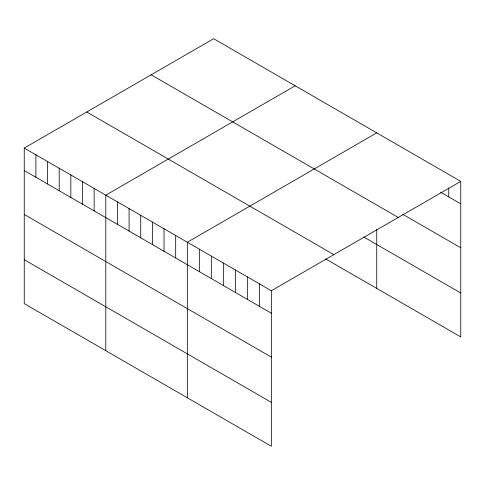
<?xml version="1.0" encoding="UTF-8"?>
<svg xmlns="http://www.w3.org/2000/svg" width="485" height="485" viewBox="0 0 485 485"><rect width="100%" height="100%" fill="white"/><g stroke="black" fill="none" stroke-linecap="round" stroke-linejoin="round"><path stroke-width="0.73" d="M24.25 148.083L271.333 290.733L271.333 446.279L24.25 303.622L24.25 148.083L213.667 38.721L460.75 181.378L460.75 336.917L325.617 258.899M295.201 85.796L105.791 195.158L105.791 350.697M376.742 132.872L187.325 242.233L187.325 397.773M271.333 290.733L460.75 181.378M440.538 192.175L460.75 203.845M402.641 214.212L460.75 247.762M151.156 74.811L398.246 217.462M363.798 237.032L460.75 293.007M86.754 111.993L333.844 254.649M24.25 170.55L271.333 313.207M24.25 214.467L271.333 357.118M24.25 259.711L271.333 402.362M448.746 187.931L448.746 196.916M376.742 229.423L376.742 288.417M259.336 283.804L259.336 306.277M247.332 276.874L247.332 299.348M235.334 269.945L235.334 292.419M223.33 263.022L223.33 285.489M211.327 256.092L211.327 278.56M199.329 249.163L199.329 271.63M175.679 235.504L175.679 257.978M164.027 228.781L164.027 251.254M152.381 222.057L152.381 244.525M140.735 215.334L140.735 237.802M129.083 208.605L129.083 231.078M117.437 201.881L117.437 224.355M94.138 188.429L94.138 210.902M82.492 181.705L82.492 204.179M70.84 174.982L70.84 197.45M59.194 168.259L59.194 190.726M47.548 161.529L47.548 184.003M35.896 154.806L35.896 177.274"/></g></svg>
